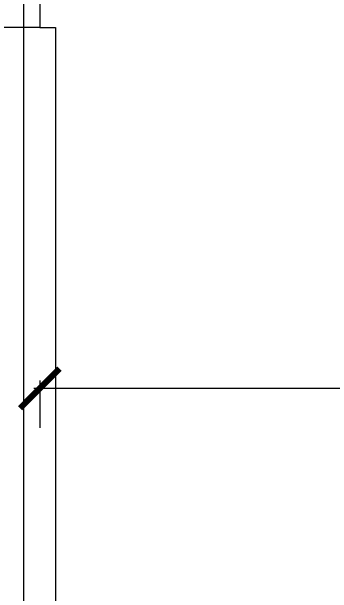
# Model space of a CAD drawing. Extents: x -1286 to 34975, y -230 to 6637.
# Drawn here: x 16819.3 to 16859.9, y 1953.9 to 2027.5 of the extents above; entities that cross this region are included whole.
import ezdxf

# ---------------------------------------------------------------- set-up
doc = ezdxf.new("R2010")
doc.units = 0
doc.header["$LTSCALE"] = 20
doc.linetypes.add('HIDDEN', pattern=[0.375, 0.25, -0.125])
doc.layers.get('0').update_dxf_attribs({"color": 9, "lineweight": 9})
doc.layers.get('Defpoints').update_dxf_attribs({"color": 9, "lineweight": 9})
for name, color, linetype, lineweight in [('06D', 9, 'Continuous', 9), ('10', 9, 'Continuous', 9), ('14', 9, 'Continuous', 9)]:
    doc.layers.add(name, color=color, linetype=linetype, lineweight=lineweight)
doc.styles.add('MuuM_TEXT-STANDART', font='ARIALN.TTF')
doc.dimstyles.new('MuuM_DIM50', dxfattribs={"dimscale": 5, "dimtxt": 2, "dimasz": 1, "dimexe": 1, "dimexo": 1, "dimgap": 1, "dimtad": 1, "dimdec": 1, "dimrnd": 0.5, "dimdsep": 46, "dimtxsty": 'MuuM_TEXT-STANDART', "dimblk": 'ARCHTICK', "dimcen": 0, "dimdle": 0.15, "dimclrd": 256, "dimclre": 256, "dimclrt": 256, "dimadec": 0, "dimazin": 0, "dimtfac": 5, "dimtdec": 1, "dimtix": 1, "dimtmove": 2, "dimatfit": 3, "dimldrblk": 'DOT', "dimfxl": 3, "dimfxlon": 1, "dimtolj": 1, "dimlwd": -1, "dimlwe": -1, "dimarcsym": 0})

# ---------------------------------------------------------------- blocks, each defined once
blk = doc.blocks.new('ciftkanatdograma_pr2')
at = {"layer": '06D'}
blk.add_lwpolyline([(-1.997, -22), (-1.997, -24), (-148, -24), (-148, -22)], dxfattribs=at)
blk = doc.blocks.new('_ArchTick')
at = {"color": 0, "linetype": 'ByBlock', "const_width": 0.15}
blk.add_lwpolyline([(-0.5, -0.5), (0.5, 0.5)], dxfattribs=at)
blk = doc.blocks.new('*D672')
at = {"transparency": 16777216}
for p, q in [((16822.838, 1980.829), (16822.838, 1974.829)), ((17069.967, 1980.829), (17069.967, 1974.829)), ((17070.717, 1979.829), (16822.088, 1979.829))]:
    blk.add_line(p, q, dxfattribs=at)
at = {"layer": 'Defpoints', "color": 0, "transparency": 16777216}
for p in [(17069.967, 2027.5), (16822.838, 2025.503), (16822.838, 1979.829)]:
    blk.add_point(p, dxfattribs=at)
at = {"transparency": 16777216, "xscale": 5, "yscale": 5, "zscale": 5, "rotation": 180}
blk.add_blockref('_ArchTick', (16822.838, 1979.829), dxfattribs=at)
at = {"transparency": 16777216, "xscale": 5, "yscale": 5, "zscale": 5}
blk.add_blockref('_ArchTick', (17069.967, 1979.829), dxfattribs=at)
at = {"transparency": 16777216, "insert": (16946.403, 1989.849), "char_height": 10, "attachment_point": 5, "style": 'MuuM_TEXT-STANDART'}
blk.add_mtext('\\A1;247', dxfattribs=at)
blk = doc.blocks.new('_Dot')
at = {"color": 0, "linetype": 'ByBlock', "lineweight": -2}
blk.add_line((-0.5, 0), (-1, 0), dxfattribs=at)
at = {"color": 0, "linetype": 'ByBlock', "const_width": 0.5}
blk.add_lwpolyline([(-0.25, 0, 1), (0.25, 0, 1)], format="xyb", close=True, dxfattribs=at)

msp = doc.modelspace()

# ---------------------------------------------------------------- linework, layer by layer
msp.add_lwpolyline([(16822.838, 2869.5), (17296.809, 2869.236), (17297.309, 1720.484), (16885.041, 1720.5), (16885.041, 1794.5), (16820.838, 1794.5), (16820.838, 2410.5), (16882.838, 2410.5), (16882.838, 2494.5), (16822.838, 2494.5), (16822.838, 2869.5)])
at = {"layer": '14'}
msp.add_lwpolyline([(16822.838, 2097.5), (16822.838, 2025.5), (16804.838, 2025.5)], dxfattribs=at)

# ---------------------------------------------------------------- block references
at = {"layer": '10', "linetype": 'HIDDEN', "rotation": 90}
msp.add_blockref('ciftkanatdograma_pr2', (16800.838, 2027.5), dxfattribs=at)

# ---------------------------------------------------------------- dimensions: what is measured, and where the dimension line sits
dim = msp.add_linear_dim(base=(16822.838, 1979.829), p1=(17069.967, 2027.5), p2=(16822.838, 2025.503), dimstyle='MuuM_DIM50', override={"dimfxl": 0.2})
dim.commit()
dim.dimension.update_dxf_attribs({"geometry": '*D672', "text_midpoint": (16946.403, 1989.849)})

doc.saveas('drawing.dxf')
